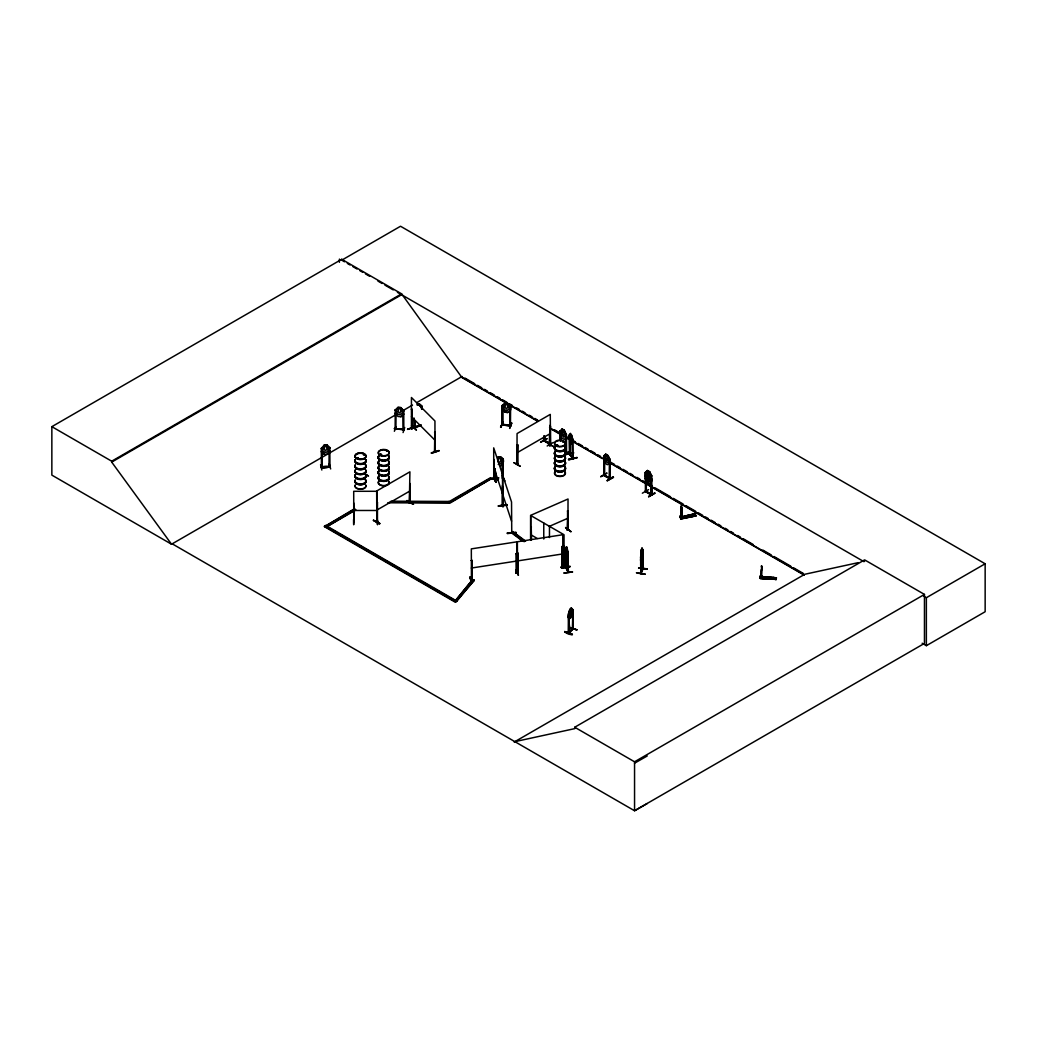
<?xml version="1.0" encoding="UTF-8"?>
<svg xmlns="http://www.w3.org/2000/svg" width="1037" height="1037" viewBox="0 0 1037 1037"><rect width="100%" height="100%" fill="white"/><g stroke="black" fill="none" stroke-linecap="round" stroke-linejoin="round"><path stroke-width="1.5" d="M761.197 571.089L761.327 577.453L761.741 568.924M387.721 502.776L448.878 503.049L448.891 501.454L390.949 501.195M761.054 576.183L761.314 576.3M494.001 459.469L493.871 479.198L494.156 467.622M494.156 479.107L494.234 478.342M503.256 478.446L502.426 478.601L502.426 459.417L503.204 459.3L502.426 459.417L502.634 504.812M502.841 505.291L502.504 504.643M503.204 505.939L502.673 505.447L502.828 506.652L502.725 475.335L511.539 501.986L511.747 532.383M760.808 575.95L762.26 575.781L762.26 576.611M761.314 570.726L761.391 569.261M761.871 568.107L761.612 565.735L761.456 577.466M761.754 568.483L761.676 569.935M565.709 551.295C569.754 566.15 564.387 551.943 566.137 548.275L566.072 568.004L565.943 548.521M681.737 517.683L682.1 511.552M769.182 578.024L769.96 577.453M569.715 435.307C571.27 430.148 568.496 440.518 571.296 441.853L571.983 438.794L570.493 433.349L569.378 434.905L569.469 437.873M571.568 434.957L572.631 439.571L572.255 458.367L572.942 457.991L569.469 454.141M760.302 576.092L760.652 575.509L760.588 576.922L776.337 578.244M642.512 568.652L640.723 573.552C640.957 570.428 639.777 543.958 642.629 549.441L642.512 569.144L643.018 549.506M643.044 568.639L642.538 568.393M568.639 613.515L568.872 632.687M560.719 431.249L560.706 440.855M565.748 434.062L565.683 453.402L566.241 434.464L564.245 430.238L562.132 429.02L559.993 430.899L560.058 433.959L562.067 438.184L564.245 439.364L566.332 437.523L604.091 459.21L604.156 475.257L609.73 477.733M603.793 475.387L610.158 478.757L609.6 459.248L609.38 478.627C611.597 477.072 606.788 477.538 604.467 475.218M680.453 516.802C682.566 516.348 679.468 515.609 680.855 518.383L680.013 517.035M680.739 518.357L695.71 515.246L695.983 515.869L680.998 518.98L679.935 516.245L681.452 515.92L682.45 518.357L682.45 517.515L680.583 517.956L680.415 516.037L680.285 517.463M680.765 509.245L681.089 506.03M682.048 511.293L681.568 506.315M421.281 406.245L421.89 409.148M567.33 530.14L568.03 510.645L568.198 530.05L567.446 530.063M640.983 556.532L641.631 549.558M641.307 555.728L641.657 552.034M641.618 554.951L641.851 549.014M329.286 447.738L329.909 447.79M396.095 410.133L395.888 429.409L395.136 429.305L395.266 409.926L396.043 410.004L395.266 409.926M509.919 406.724L509.841 425.974M680.946 509.711L680.92 516.361M645.144 574.135C626.62 570.83 643.044 574.498 645.144 574.174M775.948 579.8L776.065 579.164L760.199 578.477L760.627 576.442L776.428 577.868L762.104 577.259M760.652 576.481L760.264 578.27L775.974 579.32M641.397 549.662L640.529 560.408M641.294 558.774L640.529 557.375L641.981 551.01C643.796 552.436 641.903 561.432 640.646 557.297M642.655 552.397L641.864 557.699L640.983 555.767M641.216 561.691C641.359 561.341 640.231 561.51 642.629 555.469M761.404 566.072L761.884 568.483M569.443 454.037L569.43 434.801M572.593 458.03L572.942 458.691L572.281 439.04M760.212 578.477L776.104 579.216M566.111 549.13L566.565 546.836L566.046 548.767M760.419 576.118L760.238 578.166L776.052 579.45L776.402 577.803L760.639 576.598M573.176 628.915L572.385 629.265L572.865 609.678L571.322 607.98C565.385 614.034 571.244 625.402 569.119 632.907L569.093 632.855M564.685 631.572C580.59 635.681 567.356 635.642 564.724 631.507M572.23 634.514L564.685 631.844L572.204 634.54M357.791 458.6L356.806 457.926L358.141 457.978M356.806 458.16L358.309 457.874M357.869 458.185L358.258 458.276M363.378 454.776L364.181 454.647M363.793 454.452L363.844 454.841M386.503 451.225L387.449 451.147L386.632 451.341M556.325 445.612L557.634 445.379M556.791 445.392L557.569 445.21M563.272 441.892L562.858 442.021M680.946 508.117L681.27 516.309M760.264 577.194L761.871 577.337L760.238 577.324M762.221 576.585L761.832 578.296L761.871 577.337M573.668 452.975L565.308 454.634L573.526 452.793M414.087 427.685L420.841 425.403M373.527 520.133L379.827 523.374M379.516 523.931L373.255 520.328L379.801 523.711M520.237 466.287L513.924 462.645M520.198 466.222L513.911 462.683M562.767 429.94L562.106 433.492L563.454 435.449L564.154 433.336L562.845 429.901M648.099 474.466L647.438 478.018L648.773 479.975L649.473 477.863L648.021 474.505M395.071 410.108L397.988 407.308L400.93 407.606L403.808 410.989L400.878 407.684L398.014 407.45L396.588 410.289L396.588 412.57L398.506 414.58L400.399 414.761L402.278 413.141L400.93 407.606M395.071 413.154L397.975 416.485L400.93 416.731L403.821 413.983L400.917 416.783M398.947 407.93L399.906 408.034L400.865 410.717L399.906 413.141L398.027 411.78L398.973 407.878M395.823 426.609L394.371 431.288M395.291 428.618C390.949 428.657 399.336 428.864 403.808 430.148L403.769 410.782L402.875 410.665M395.991 429.357L395.369 429.085M396.134 428.696L403.86 429.279L395.965 428.683M403.769 410.782L402.875 410.924M402.836 430.044L403.082 429.162L403.004 430.096M403.069 432.572L404.702 427.516M498.628 457.589L497.747 461.711M569.793 609.458L568.354 613.982L568.367 633.179L572.865 628.863L572.852 609.562L572.761 629.342M407.697 429.435L420.841 424.898M565.774 567.485L568.095 572.372L568.069 553.136L566.474 546.849M567.861 552.695L568.432 572.307L567.796 571.244M411.508 425.701L416.394 429.966L411.935 425.572M411.883 425.222L416.394 429.966M472.263 579.087L471.252 579.035L472.276 579.255M472.107 560.408L471.329 560.537L472.107 560.408L472.12 579.839L471.991 578.866M516.893 572.852L515.869 572.826L516.815 572.683M562.858 564.867C562.624 566.876 563.402 564.128 561.989 565.385M642.072 547.977L640.983 553.486L641.022 573.591L641.307 552.695M638.598 568.043L647.295 568.924L638.701 567.732M640.749 573.5L642.72 568.652L640.931 573.046M642.901 568.393L643.018 567.991M498.369 478.731L494.779 479.081L498.447 478.9M494.779 479.781L498.369 479.224M502.906 405.571L502.102 405.713L503.023 405.713L503.01 424.976L502.232 424.198M502.232 405.493L502.219 424.924L502.038 405.623L504.889 402.991L507.793 403.393L510.645 406.841L510.645 409.887L507.767 412.583L504.863 412.169L502.128 408.656M504.889 402.991L503.502 408.202L505.395 410.276L507.262 410.535L509.115 408.993L507.793 403.393L510.619 406.893L509.867 406.802M504.863 412.169L502.038 408.669M500.573 427.153L503.152 421.89L500.612 427.114M503.088 421.916L501.052 427.231M509.802 406.776L510.606 406.685L510.437 426.051M502.232 424.898L510.697 425.883L509.776 425.027M507.741 412.441L504.889 412.117M503.088 424.807L502.815 424.302M509.932 425.753L509.802 406.543M510.593 425.144L503.01 424.47L509.841 425.274M641.229 554.562C640.36 568.095 642.979 550.491 641.968 548.067M471.394 581.122L469.683 577.389L471.433 581.057M469.644 577.44L470.124 576.961L472.392 582.185M547.069 438.794L540.575 442.255M516.115 569.87L518.085 575.107M516.089 570.194L518.5 575.159M600.773 476.657L607.008 473.053L600.734 476.67M642.344 493.21L648.566 489.62M324.127 445.184L322.766 450.706L324.685 452.352L326.577 452.171L328.47 450.201L327.083 444.912L324.127 445.184L321.237 448.541L322.131 448.451M493.21 477.474L495.958 482.322L493.677 477.409M493.612 477.059L495.958 482.322M354.161 522.311L353.708 502.945M353.76 522.078L353.708 491.292L377.209 491.292L377.261 522.311M502.284 504.954L502.349 485.705M320.563 464.693L321.846 470.02M563.272 564.737L563.869 565.035M563.752 565.035L563.817 565.748L564.024 546.395L563.247 546.201L563.156 565.372L564.102 565.58L564.024 534.729L530.788 515.545L530.788 539.525M544.594 440.647C544.231 439.04 542.818 443.745 543.958 435.994M544.529 441.114L544.801 440.323M549.493 434.386L549.416 443.979L550.349 444.225M565.709 453.376L566.539 453.532L566.461 434.334L565.683 434.14M566.241 452.949L566.202 453.649M604.402 474.985L603.78 474.622L604.467 475.024M609.302 478.55L610.132 478.705M646.323 491.123L645.403 490.877L646.09 491.266M645.403 490.877L646.245 491.784M651.793 494.286C637.327 486.599 654.541 496.153 651.275 493.949M565.735 548.327L566.565 546.836M567.252 557.634L567.978 556.156M377.52 521.118L377.027 521.274M377.429 521.702L377.299 520.794M409.693 503.114L409.693 502.414M410.133 502.815L409.498 503.152L409.913 483.488L410.121 502.867L410.211 502.089M517.904 463.669C517.048 462.969 517.58 464.291 517.917 464.2L517.839 445.016L517.061 445.223L517.839 445.016M550.064 434.71L549.882 445.716L550.582 445.34M569.08 632.194L568.367 632.479L572.411 628.811M572.45 629.265L572.787 628.668M412.182 428.67L411.715 428.255C411.598 426.026 412.687 430.083 411.443 428.346L411.443 397.508L434.944 420.996L434.996 451.886L434.464 451.432L435.281 451.769L434.801 432.17L434.516 451.523M321.211 467.518L329.96 466.909L329.831 447.556M328.949 466.119C333.694 466.054 320.07 470.254 321.444 467C337.712 467.441 325.955 465.198 322.222 466.909M642.94 569.093L642.655 549.351M356.741 457.991L357.83 458.147L357.169 458.445M379.996 454.569L381.383 454.297L380.138 454.854M380.683 454.167L380.825 455.01M556.48 445.197L557.906 445.366L556.376 445.521M563.039 441.918L563.324 441.438M570.506 442.423L571.478 444.095L572.605 442.54M571.478 444.095L572.515 442.566M515.946 572.502L516.815 571.983M515.959 572.113L516.154 573.02L515.959 553.628L516.802 553.68L515.959 553.628M515.959 572.813L516.88 572.878L516.724 541.858L471.329 548.871L471.433 579.929M517.45 572.567L518.306 572.644L517.45 571.867M517.398 572.113L518.306 572.139M562.197 565.217L562.767 564.88M561.95 565.671L562.858 565.567M495.803 479.107L495.699 479.846M641.112 573.487L643.096 568.704M474.233 579.929L456.565 601.538L455.023 601.11L472.691 579.502L474.233 580.526L455.347 602.238L324.438 526.666L354.732 508.584M456.06 599.879L472.691 579.502M568.289 529.272L567.511 529.583M324.127 454.31L327.096 454.102L329.896 450.719M569.339 434.827L569.793 454.556L570.078 453.791M570.065 453.726L569.404 453.35L570.078 454.491L570.052 438.457M329.857 466.235L329.118 466.08M569.806 609.51L571.413 608.006M572.8 609.639L573.163 629.031L568.626 633.27L568.82 613.554L568.263 616.989C570.7 621.461 572.58 614.047 572.93 612.634M573.124 609.769L572.411 609.769M569.274 627.554L577.065 629.939L569.507 627.281M688.853 515.428L689.112 516.245M517.619 444.899L516.983 464.395L517.839 464.226M550.051 445.651L550.349 445.184M550.478 445.404L550.284 426.038L549.662 445.586M605.841 454.258C603.106 455.165 604.986 456.928 603.845 456.176L603.845 475.439L610.015 478.913L609.95 459.689L607.941 455.476L605.841 454.258L603.69 456.137L603.754 459.197L605.764 463.422C607.617 467.22 612.504 459.793 607.851 464.537M651.508 479.094L648.099 471.42L646.401 476.087L647.775 480.974L649.136 481.751L650.484 480.727L650.484 478.446L649.473 474.868L647.321 473.624C642.214 474.933 649.201 484.357 651.651 479.016C652.558 481.22 649.979 486.029 647.321 482.749L645.312 478.472L645.377 472.341L647.464 470.5L649.564 471.718L651.78 475.827L650.964 475.439L651.638 495.167L650.99 475.685M645.377 472.457L647.386 470.539L649.538 471.783M651.586 478.938L649.538 480.753M680.855 517.709L680.881 518.785L695.97 515.869M695.853 515.674L680.661 518.422M566.345 567.913L566.241 566.798M567.848 571.931L568.159 552.643M568.393 572.255L566.241 567.498M377.455 521.728L377.455 502.465L376.677 502.673L377.455 502.465M550.504 445.417L550.284 414.385L517.061 433.57L516.996 464.446M381.188 454.919L380.825 455.191M409.615 503.126L410.121 483.605M413.556 504.267L406.945 500.508L413.219 504.086M376.677 521.857L377.52 521.611M409.343 502.997L409.913 471.822L376.677 491.007L376.807 521.43M549.882 445.716L550.504 426.155M553.914 446.804L547.64 443.227M547.679 443.253L553.602 446.636M550.077 444.977L549.882 445.21M531.138 539.979L531.229 526.77L531.411 539.24M560.939 567.459L567.109 563.493L561.224 567.641M560.913 567.122L567.122 563.532M172.298 543.868L171.624 544.269L51.85 475.115L51.85 426.661L341.743 259.289L401.591 293.834L461.439 376.846L538.359 421.255M341.743 259.289L341.743 260.183L400.528 226.247L985.15 563.778L985.15 611.739L926.365 645.675L922.165 643.238M51.85 426.661L111.698 461.206L401.591 293.834M647.244 803.519L634.553 810.753L172.22 543.829L171.533 544.218L111.698 462.1L401.591 294.728M171.533 544.218L397.158 413.957M412.532 405.078L402.758 410.73L403.004 430.122M416.718 402.654L462.113 376.457M324.438 526.666L325.657 525.37L456.565 600.942L455.347 601.641L324.438 526.07M327.044 525.163L354.732 509.18M354.563 510.074L326.862 526.666L355.937 509.88M376.677 510.191L409.913 491.007M550.284 425.001L550.141 428.19M517.061 452.754L550.284 433.57M562.067 429.059L564.219 430.303L566.254 434.529M562.171 429.124L561.082 433.842L563.817 437.225L565.165 436.201L564.245 430.238M559.993 430.899L560.926 431.146M544.801 440.518C562.184 449.799 531.294 433.829 549.934 444.303M491.642 478.472L490.423 477.772L448.891 501.752L450.097 502.452L491.642 478.472L450.097 503.049L448.891 502.349M454.426 499.16L464.122 493.56M466.883 491.966L476.579 486.366M479.353 484.772L490.423 478.368L491.642 479.068M547.16 446.001L553.395 442.41M564.543 454.699L569.883 452.028L564.893 454.906M564.867 454.841L569.883 452.015M607.151 455.567L607.851 458.561L607.151 460.674L605.815 457.382L606.476 455.178L607.228 455.528M607.851 455.567L605.764 454.297L604.778 456.786L606.152 461.672L607.513 462.463L608.862 461.426L607.851 455.567L610.158 459.572M604.273 475.685L604.623 459.572M613.23 476.657L607.008 480.649L613.58 477.24L607.345 480.831M647.49 470.604L646.401 475.322L649.136 478.705L650.484 477.681L649.564 471.718M647.36 473.728L648.773 476.929L649.395 474.907M645.247 478.511L647.321 482.749L649.499 483.929M651.78 475.827L651.845 495.038L651.158 494.143M648.631 496.503L654.891 492.938L648.669 496.567M654.917 493.275L648.669 496.827M514.196 742.051L804.777 574.278L858.312 562.637M514.87 741.649L574.718 728.635L574.718 727.248L864.612 559.876L924.46 594.421L924.46 643.381L634.553 810.753L634.553 761.793L924.46 594.421M864.612 561.263L863.938 561.665L397.417 292.317M923.591 596.106L926.365 597.714L985.15 563.778M634.553 763.193L647.244 755.96M567.848 571.828L567.757 552.423L568.069 553.136L567.252 548.508L567.109 555.378L566.111 551.412M689.605 516.18L689.644 515.454M414.943 427.633L415.007 421.191M470.007 577.337L471.757 581.018M365.867 474.583L368.485 476.074L365.024 473.715M524.229 541.716L511.448 532.175L512.809 531.566L525.578 541.107M531.411 526.913L531.138 527.652M567.395 510.93L568.211 510.787M565.891 527.677L570.972 531.787L565.554 527.47M568.03 529.129L567.395 530.114L568.056 529.79M380.449 454.491L381.681 454.699M549.312 526.381L568.03 518.176M502.232 423.977L503.075 424.081M510.502 426.051L502.167 424.872M517.32 464.537L517.282 445.34M416.783 404.819L419.363 403.924L421.89 406.102M417.652 404.987L418.429 404.65M412.117 409.472L411.443 409.161L412.117 409.472L411.728 428.722M421.761 409.304L421.203 406.115M414.93 426.7L407.489 429.292L420.996 425.053M420.996 425.559L414.281 427.853L414.32 419.816M435.203 432.572L434.542 432.26M434.49 450.901L435.255 451.795L434.801 439.869M431.34 452.767L439.169 450.758L431.561 453.325M769.311 577.635L770.348 577.894M689.605 516.05L688.944 516.076M517.32 571.88L518.033 571.75M518.15 571.996L517.567 572.813L518.241 572.696L518.228 553.473L517.372 553.421L518.228 553.473M562.832 565.774L562.767 534.742L517.372 541.768L517.489 572.787M567.926 529.842L568.03 498.991L530.594 515.389L530.581 539.655M681.192 507.91L681.076 506.212M414.722 427.413L414.852 421.035M571.465 435.022L572.878 439.481M569.339 437.873L570.493 442.475M568.665 459.261C594.227 453.986 551.425 463.461 576.896 457.486M568.833 459.909L576.909 457.797M681.737 508.998L681.853 507.249M681.879 511.747L681.853 517.657L681.076 516.62M687.972 515.402L689.488 514.922L690.486 516.517M690.836 514.806L692.366 514.326L693.351 516.089L692.366 514.326M693.377 514.274L694.894 513.795L695.918 515.661L680.79 518.643M679.844 517.139L694.894 513.795M681.672 517.359L695.166 514.585L694.894 513.963L695.153 514.585M414.424 427.814L414.165 418.067M544.114 440.621L544.179 435.864M565.839 453.169L566.461 453.506M609.536 478.394L609.6 459.248M651.755 494.947L645.688 491.486L645.688 478.692M562.002 546.512L562.845 546.564L562.002 546.512L561.989 565.891M516.141 572.294L516.893 572.152L515.985 572.32M472.276 579.748L471.252 579.035M471.42 579.89L472.159 579.566M561.73 562.806L564.128 567.732M500.508 465.872C503.943 464.083 505.071 458.523 500.547 456.824L497.734 457.395M497.695 457.317L500.573 456.876L501.921 459.741L501.921 462.022L500.08 464.109L498.214 464.395M498.654 457.641L499.588 457.498L500.534 459.948L500.534 461.284L498.654 462.761M503.178 477.733L502.414 477.85L503.373 478.64M494.869 468.581L494.856 479.95L498.447 479.392M504.941 480.935L502.193 475.698M566.98 548.404L566.98 553.525L567.07 548.392M471.329 568.056L516.724 561.043M517.372 560.952L562.767 553.927M561.678 567.978L570.207 566.643M561.704 568.095L570.207 566.383L561.691 567.693M567.848 571.335L566.202 567.511M564.011 572.994L572.631 571.97L564.024 573.033M329.131 447.828L329.87 447.738M489.49 478.99L498.149 477.992M495.375 478.446C509.05 476.359 476.851 480.403 494.169 478.666M503.178 487.403L503.178 492.031M507.015 504.552L498.356 505.875L507.08 505.084M498.356 505.875L507.015 504.825M498.447 506.315L507.184 505.213M507.378 532.953L516.115 532.642L507.391 533.018M507.482 533.614L516.05 532.383M406.997 500.806L413.257 504.358M324.192 445.314L327.044 445.054M326.085 445.534L325.125 445.625L324.205 448.295L325.125 450.732L327.057 449.384L326.072 445.482M321.444 467.7L321.301 448.321L322.105 448.217L322.222 467.104M329.26 463.915L330.66 468.944M516.724 571.996L516.724 572.696M357.35 457.654L358.18 457.771M495.634 479.651L495.634 471.654M495.051 479.95L494.947 468.75M563.389 565.217L563.454 546.071M544.269 439.973L544.503 440.453M544.529 436.318L544.594 441.153L544.736 436.188M645.986 491.94L645.468 472.418L645.468 491.681M329.131 447.621L329.001 467M403.743 430.174L403.769 429.266M321.353 467.026L322.053 466.728M353.656 519.68L353.682 524.359M377.248 519.278L377.52 524.761L377.299 519.628M353.708 510.476L377.209 510.476M432.792 501.986L448.891 502.051M389.329 502.18L448.878 502.439M510.554 426.077L510.424 425.377M376.898 521.274L377.52 520.911M569.728 453.973L572.891 458.6M760.51 576.896L776.376 578.102M641.89 550.997L642.305 555.573L641.423 559.552L640.983 558.813M642.072 557.102L641.657 555.832M638.611 567.9L647.179 569.196M376.859 522.337L376.898 502.789M569.469 454.076L572.631 458.782L572.593 439.053M565.995 567.991L565.813 548.236M472.691 580.098L474.233 580.526M455.023 600.514L456.565 600.942M571.322 607.98L572.048 612.634L570.052 616.354L569.067 615.485M568.263 616.989L569.896 618.506M569.313 627.45L576.818 629.783M565.943 453.195L565.904 434.01M341.743 260.183L344.53 261.791M347.317 263.398L350.104 265.005M352.878 266.613L357.052 269.024M359.839 270.631L362.626 272.238M365.413 273.846L369.587 276.257M377.935 281.079L382.109 283.49M384.896 285.097L393.243 289.906M609.95 459.689L609.445 459.3M464.913 378.064L474.7 383.716M477.5 385.336L481.699 387.76M484.486 389.368L487.286 390.988M490.086 392.595L494.286 395.019M497.086 396.64L499.873 398.26M502.673 399.867L506.873 402.291M509.673 403.911L512.459 405.519M516.659 407.943L519.459 409.563M522.259 411.17L525.046 412.791M529.246 415.215L532.046 416.822M534.846 418.442L537.633 420.05M554.419 429.746L560.019 432.973M567.006 437.018L569.806 438.625M572.605 440.245L575.405 441.853M578.192 443.473L582.392 445.897M585.192 447.504L587.992 449.125M590.792 450.745L594.979 453.156M597.779 454.776L600.579 456.397M610.365 462.048L614.565 464.472M617.365 466.08L620.152 467.7M622.952 469.307L627.152 471.731M629.952 473.352L632.739 474.959M636.938 477.383L639.738 479.003M642.538 480.611L652.325 486.262M655.125 487.883L670.511 496.762M673.298 498.382L683.098 504.034M685.885 505.641L695.684 511.306M698.471 512.913L702.671 515.337M705.471 516.957L708.271 518.565M711.071 520.185L715.258 522.609M718.058 524.216L720.858 525.837M725.044 528.261L727.844 529.868M730.644 531.488L733.444 533.096M737.644 535.52L740.431 537.14M743.231 538.747L753.018 544.412M762.817 550.064L771.204 554.899M774.004 556.519L790.79 566.202M793.577 567.822L803.377 573.474M549.545 427.711L560.732 434.179M609.678 462.437L804.09 574.679M460.519 376.716L537.697 421.281M551.723 429.37L560.149 434.231M565.761 437.471L568.561 439.092M571.374 440.712L602.238 458.535M609.263 462.593L644.34 482.84M647.14 484.46L804.297 575.198M645.494 491.668L651.573 495.129M546.771 438.69L540.886 442.086M544.179 440.66L550.284 444.16M530.788 534.729L537.283 538.475M327.044 526.77L336.792 532.396M339.579 534.003L417.561 579.035M420.348 580.642L430.096 586.268M432.883 587.875L456.565 601.538M574.718 727.248L634.553 761.793M363.183 453.415L365.348 455.178M514.08 533.122L524.307 540.757M522.946 541.353L511.448 532.772L512.809 531.566M565.865 527.652L570.881 531.488M651.042 494.856L651.223 483.488M421.813 406.154L419.272 403.976L420.555 406.582M604.623 474.829L604.467 475.724M604.584 475.503L604.247 456.228M327.083 444.912L329.999 447.751M324.192 454.284L321.224 451.523L324.179 454.219M411.443 416.693L434.944 440.181M570.415 442.436L571.568 444.082M693.377 514.106L694.375 515.7M690.836 514.637L691.835 516.232M687.972 515.233L688.97 516.828M681.452 515.92L679.935 516.245M682.45 517.515L682.372 518.059M431.366 453.104L438.949 450.486M649.473 471.822L651.508 475.996M641.877 551.101L642.538 552.462M641.242 554.562L641.54 555.663M641.307 557.076L641.54 557.699L641.747 552.047M502.504 474.505L493.703 447.854L493.755 479.107M493.703 467.039L502.504 493.69M502.725 494.519L511.539 521.17M516.115 532.629L507.391 533.329M681.879 509.478L682.048 510.476M353.656 519.278L353.682 524.761M926.365 597.714L926.365 645.675M774.795 577.674L774.38 579.19M772.137 577.453L771.709 578.957M770.711 577.324L770.284 578.84M769.117 577.194L768.689 578.711M760.51 575.496L760.523 577.428M646.245 479.016L646.31 491.849M567.589 511.072L567.511 530.283M562.08 546.693L562.197 565.917M560.926 434.334L560.926 440.738M560.356 440.414L560.356 430.822L560.149 440.531M549.467 526.329L549.467 537.529M543.764 523.037L543.764 539.02M531.229 526.77L531.359 539.849M518.137 553.291L518.163 572.722M503.204 459.3L503.217 478.718M503.178 496.645L503.204 506.639M503.036 486.949L502.906 506.678M448.891 501.454L448.878 503.049M421.605 405.96L421.605 409.161M411.715 409.071L411.896 428.787M395.901 428.683L395.888 429.409M339.397 259.107L339.397 262.283M111.698 461.206L111.698 462.1M564.802 451.938A5.574 3.215 0 0 1 559.967 456.773A5.574 3.215 0 0 1 555.145 451.938M564.724 452.275A5.483 3.163 0 0 1 559.967 457.019A5.483 3.163 0 0 1 555.223 452.275M564.698 456.41A5.457 3.15 0 0 1 559.967 461.141A5.457 3.15 0 0 1 555.236 456.41M564.724 456.708A5.496 3.176 0 0 1 559.967 461.465A5.496 3.176 0 0 1 555.21 456.708M564.802 446.649A5.574 3.215 0 0 1 559.967 451.471A5.574 3.215 0 0 1 555.145 446.649M564.724 451.38A5.496 3.176 0 0 1 559.967 456.137A5.496 3.176 0 0 1 555.21 451.38M564.724 446.973A5.496 3.176 0 0 1 559.967 451.743A5.496 3.176 0 0 1 555.21 446.973M564.802 451.665A5.574 3.215 0 0 1 559.967 456.5A5.574 3.215 0 0 1 555.145 451.665M564.802 446.377A5.574 3.215 0 0 1 559.967 451.199A5.574 3.215 0 0 1 555.145 446.377M564.724 446.091A5.483 3.163 0 0 1 559.967 450.849A5.483 3.163 0 0 1 555.223 446.091M564.802 467.026A5.574 3.215 0 0 1 559.967 471.861A5.574 3.215 0 0 1 555.145 467.026M564.724 467.363A5.483 3.163 0 0 1 559.967 472.107A5.483 3.163 0 0 1 555.223 467.363M564.698 471.498A5.457 3.15 0 0 1 559.967 476.229A5.457 3.15 0 0 1 555.236 471.498M564.711 457.2A5.47 3.163 0 0 1 559.967 461.945A5.47 3.163 0 0 1 555.236 457.2M564.724 471.783A5.496 3.176 0 0 1 559.967 476.54A5.496 3.176 0 0 1 555.21 471.783M564.737 456.915A5.509 3.176 0 0 1 559.967 461.685A5.509 3.176 0 0 1 555.197 456.915M564.802 461.737A5.574 3.215 0 0 1 559.967 466.559A5.574 3.215 0 0 1 555.145 461.737M564.724 466.481A5.483 3.163 0 0 1 559.967 471.226A5.483 3.163 0 0 1 555.223 466.481M564.724 462.061A5.496 3.176 0 0 1 559.967 466.831A5.496 3.176 0 0 1 555.21 462.061M564.802 466.754A5.574 3.215 0 0 1 559.967 471.589A5.574 3.215 0 0 1 555.145 466.754M564.802 461.465A5.574 3.215 0 0 1 559.967 466.287A5.574 3.215 0 0 1 555.145 461.465M564.724 461.18A5.483 3.163 0 0 1 559.967 465.937A5.483 3.163 0 0 1 555.223 461.18M388.564 461.271A5.574 3.215 0 0 1 383.729 466.093A5.574 3.215 0 0 1 378.907 461.271M388.486 461.608A5.483 3.163 0 0 1 383.729 466.352A5.483 3.163 0 0 1 378.985 461.608M388.46 465.743A5.457 3.15 0 0 1 383.729 470.474A5.457 3.15 0 0 1 379.011 465.743M388.499 466.028A5.509 3.176 0 0 1 383.729 470.798A5.509 3.176 0 0 1 378.972 466.028M388.564 455.982A5.574 3.215 0 0 1 383.729 460.804A5.574 3.215 0 0 1 378.907 455.982M388.499 460.713A5.496 3.176 0 0 1 383.729 465.47A5.496 3.176 0 0 1 378.972 460.713M388.499 456.306A5.496 3.176 0 0 1 383.729 461.063A5.496 3.176 0 0 1 378.972 456.306M388.564 460.998A5.574 3.215 0 0 1 383.729 465.82A5.574 3.215 0 0 1 378.907 460.998M388.564 455.697A5.574 3.215 0 0 1 383.729 460.532A5.574 3.215 0 0 1 378.907 455.697M388.499 455.412A5.496 3.176 0 0 1 383.729 460.182A5.496 3.176 0 0 1 378.972 455.412M388.564 476.359A5.574 3.215 0 0 1 383.729 481.181A5.574 3.215 0 0 1 378.907 476.359M388.486 476.696A5.483 3.163 0 0 1 383.729 481.44A5.483 3.163 0 0 1 378.985 476.696M388.46 480.831A5.457 3.15 0 0 1 383.729 485.562A5.457 3.15 0 0 1 379.011 480.831M388.473 466.533A5.47 3.163 0 0 1 383.729 471.278A5.47 3.163 0 0 1 378.998 466.533M388.499 481.116A5.509 3.176 0 0 1 383.729 485.886A5.509 3.176 0 0 1 378.972 481.116M388.499 466.248A5.509 3.176 0 0 1 383.729 471.018A5.509 3.176 0 0 1 378.972 466.248M388.564 471.057A5.574 3.215 0 0 1 383.729 475.892A5.574 3.215 0 0 1 378.907 471.057M388.499 475.802A5.496 3.176 0 0 1 383.729 480.559A5.496 3.176 0 0 1 378.972 475.802M388.486 471.394A5.483 3.163 0 0 1 383.729 476.152A5.483 3.163 0 0 1 378.985 471.394M388.564 476.087A5.574 3.215 0 0 1 383.729 480.909A5.574 3.215 0 0 1 378.907 476.087M388.564 470.785A5.574 3.215 0 0 1 383.729 475.62A5.574 3.215 0 0 1 378.907 470.785M388.486 470.513A5.483 3.163 0 0 1 383.729 475.257A5.483 3.163 0 0 1 378.985 470.513M365.763 469.93A5.457 3.15 0 0 1 360.487 473.896A5.457 3.15 0 0 1 355.211 469.93M365.789 460.493A5.496 3.176 0 0 1 360.487 464.485A5.496 3.176 0 0 1 355.172 460.493M365.789 459.611A5.496 3.176 0 0 1 360.487 463.604A5.496 3.176 0 0 1 355.172 459.611M365.776 465.794A5.483 3.163 0 0 1 360.487 469.774A5.483 3.163 0 0 1 355.185 465.794M365.309 464.693A5.574 3.215 0 0 1 361.213 469.489A5.574 3.215 0 0 1 355.095 465.47M365.309 464.42A5.574 3.215 0 0 1 361.213 469.217A5.574 3.215 0 0 1 355.095 465.198M365.789 464.9A5.496 3.176 0 0 1 360.487 468.893A5.496 3.176 0 0 1 355.172 464.9M365.309 459.404A5.574 3.215 0 0 1 361.213 464.2A5.574 3.215 0 0 1 355.095 460.182M365.309 459.132A5.574 3.215 0 0 1 361.213 463.928A5.574 3.215 0 0 1 355.095 459.909M365.802 470.267A5.509 3.176 0 0 1 360.487 474.272A5.509 3.176 0 0 1 355.16 470.267M365.763 470.707A5.47 3.163 0 0 1 360.487 474.687A5.47 3.163 0 0 1 355.198 470.707M365.763 485.018A5.457 3.15 0 0 1 360.487 488.984A5.457 3.15 0 0 1 355.211 485.018M365.802 470.435A5.509 3.176 0 0 1 360.487 474.44A5.509 3.176 0 0 1 355.16 470.435M365.789 475.581A5.496 3.176 0 0 1 360.487 479.574A5.496 3.176 0 0 1 355.172 475.581M365.776 474.7A5.483 3.163 0 0 1 360.487 478.679A5.483 3.163 0 0 1 355.185 474.7M365.776 480.883A5.483 3.163 0 0 1 360.487 484.862A5.483 3.163 0 0 1 355.185 480.883M365.309 479.781A5.574 3.215 0 0 1 361.213 484.577A5.574 3.215 0 0 1 355.095 480.559M365.309 479.509A5.574 3.215 0 0 1 361.213 484.305A5.574 3.215 0 0 1 355.095 480.287M365.776 479.988A5.483 3.163 0 0 1 360.487 483.981A5.483 3.163 0 0 1 355.185 479.988M365.309 474.492A5.574 3.215 0 0 1 361.213 479.288A5.574 3.215 0 0 1 355.095 475.27M365.309 474.22A5.574 3.215 0 0 1 361.213 479.016A5.574 3.215 0 0 1 355.095 474.998M365.802 485.316A5.509 3.176 0 0 1 360.487 489.308A5.509 3.176 0 0 1 355.16 485.316M570.765 434.373L571.115 440.012L570.856 434.36M570.311 609.419L570.311 614.526L571.296 612.413L570.817 608.939L570.402 609.445M646.816 475.413L647.918 478.342L646.764 480.053L648.255 478.964L649.758 481.777L648.631 478.744L649.706 477.085L648.281 478.096L646.907 475.426M773.732 577.415L773.304 579.268L773.732 577.415M505.836 403.652L504.928 407.45L506.769 408.902L507.728 406.517L506.795 403.73L505.862 403.6M511.734 423.096L509.608 428.437L511.772 423.135M680.116 517.385L695.088 514.274L679.974 517.359M569.546 451.432L564.543 454.31L569.572 451.484M557.219 445.975A5.496 3.176 0 0 0 565.463 443.227A5.496 3.176 0 0 0 557.219 440.479A5.496 3.176 0 0 0 557.219 445.975M557.232 446.441A5.47 3.163 0 0 0 565.437 443.693A5.47 3.163 0 0 0 557.232 440.958A5.47 3.163 0 0 0 557.232 446.441M380.981 455.334A5.496 3.176 0 0 0 389.225 452.586A5.496 3.176 0 0 0 380.981 449.838A5.496 3.176 0 0 0 380.981 455.334M380.994 455.762A5.47 3.163 0 0 0 389.212 453.026A5.47 3.163 0 0 0 380.994 450.291A5.47 3.163 0 0 0 380.994 455.762M357.739 458.73A5.496 3.176 0 0 0 365.983 455.982A5.496 3.176 0 0 0 357.739 453.234A5.496 3.176 0 0 0 357.739 458.73M357.739 459.184A5.483 3.163 0 0 0 365.97 456.449A5.483 3.163 0 0 0 357.739 453.7A5.483 3.163 0 0 0 357.739 459.184M357.726 458.924A5.509 3.176 0 0 0 365.983 456.176A5.509 3.176 0 0 0 357.726 453.415A5.509 3.176 0 0 0 357.726 458.924"/></g></svg>
